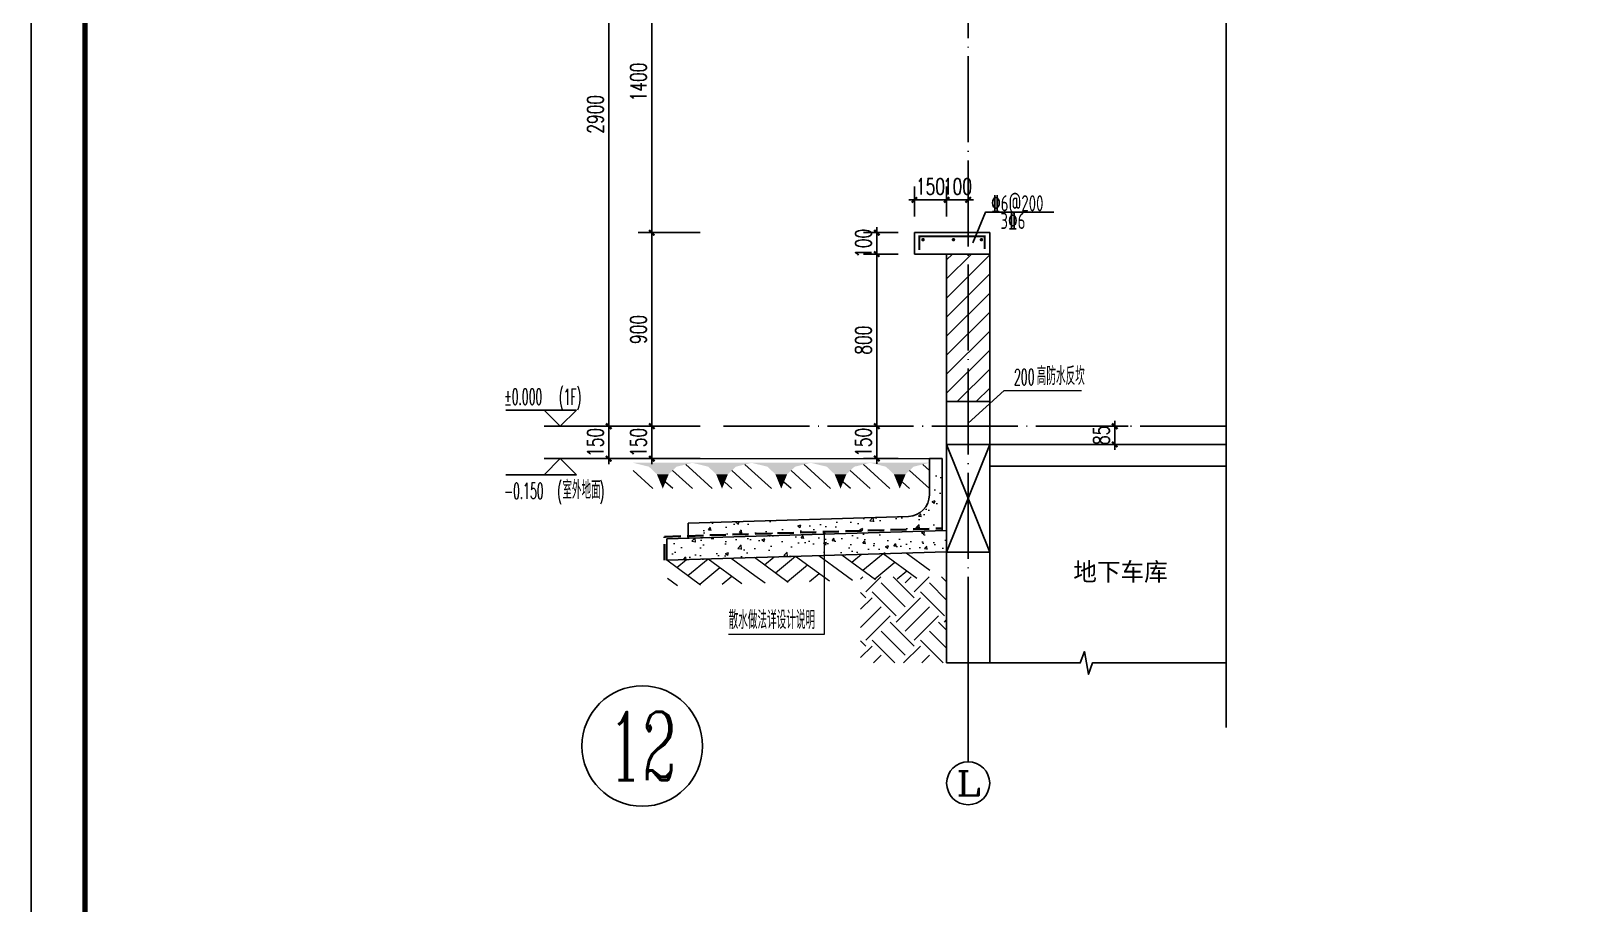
# Model space of a CAD drawing. Extents: x 393367 to 3005760, y 4998 to 826018.
# Drawn here: x 2918555 to 2925788, y 441422 to 445479 of the extents above; entities that cross this region are included whole.
import ezdxf
from ezdxf.enums import TextEntityAlignment as Align

# ---------------------------------------------------------------- set-up
doc = ezdxf.new("R2010")
doc.units = 0
doc.header["$LTSCALE"] = 1000
doc.linetypes.add('DASH', pattern=[0.35, 0.25, -0.1])
doc.linetypes.add('DOTE', pattern=[2.42, 2, -0.2, 0.02, -0.2])
doc.layers.get('0').update_dxf_attribs({"linetype": 'CONTINUOUS'})
doc.layers.get('Defpoints').update_dxf_attribs({"linetype": 'CONTINUOUS'})
for name, color, linetype in [('AXIS', 3, 'CONTINUOUS'), ('AXIS_TEXT', 7, 'CONTINUOUS'), ('COLUMN', 140, 'CONTINUOUS'), ('DIM_ELEV', 3, 'CONTINUOUS'), ('DIM_SYMB', 3, 'CONTINUOUS'), ('DOTE', 8, 'DOTE'), ('PUB_DIM', 3, 'CONTINUOUS'), ('PUB_HATCH', 8, 'CONTINUOUS'), ('PUB_TEXT', 7, 'CONTINUOUS'), ('S-大样-砼线', 7, 'CONTINUOUS'), ('S-引出线', 40, 'CONTINUOUS'), ('TEXT', 7, 'CONTINUOUS'), ('WALL', 130, 'CONTINUOUS'), ('图框', 7, 'CONTINUOUS')]:
    doc.layers.add(name, color=color, linetype=linetype)
for name, color, linetype, lineweight in [('DIM_IDEN', 3, 'CONTINUOUS', 15), ('REIN', 1, 'CONTINUOUS', 18), ('填充', 251, 'CONTINUOUS', 5), ('平面-排水沟', 86, 'CONTINUOUS', 15), ('立面-中轮廓线', 30, 'CONTINUOUS', 35), ('粉刷', 251, 'CONTINUOUS', 9)]:
    doc.layers.add(name, color=color, linetype=linetype, lineweight=lineweight)
doc.layers.add('yichutu', color=7, linetype='CONTINUOUS', true_color=0xffffff, plot=False)
doc.styles.add('_TCH_AXIS', font='COMPLEX', dxfattribs={"bigfont": 'GBCBIG'})
doc.styles.add('_TCH_DIM', font='simplex.shx', dxfattribs={"width": 0.65, "bigfont": 'gbcbig.shx'})
doc.styles.add('_TCH_DIM_T3', font='SIMPLEX', dxfattribs={"width": 0.705882, "bigfont": 'GBCBIG'})
doc.styles.add('COMPLEX', font='COMPLEX')
doc.styles.add('DIM_FONT_T3', font='SIMPLEX', dxfattribs={"width": 0.705882, "bigfont": 'GBCBIG'})
doc.styles.add('w', font='tssdeng.shx', dxfattribs={"width": 0.8, "bigfont": 'tssdchn.shx'})
doc.dimstyles.new('_TCH_ARCH&&25', dxfattribs={"dimtxt": 74.375, "dimasz": 25, "dimexe": 62.5, "dimexo": 75, "dimgap": 25, "dimtad": 1, "dimdec": 0, "dimzin": 0, "dimdsep": 46, "dimtxsty": '_TCH_DIM_T3', "dimblk": 'ARCHTICK', "dimcen": 0.09, "dimclrt": 7, "dimazin": 2, "dimtfac": 1, "dimtdec": 0, "dimtix": 1, "dimtmove": 2, "dimatfit": 3, "dimfxl": 1, "dimtolj": 1, "dimtzin": 0, "dimarcsym": 0})
pattern_1 = [(50, (28072.99, 249033.25), (143.452037, -12.550427), [15, -165]), (355, (28072.99, 249033.25), (-27.750267, 150.438427), [12, -132]), (100.4514, (28084.94, 249032.2), (115.701876, 137.88791), [12.74804, -140.22842]), (46.1842, (28072.99, 249073.25), (213.44821, -33.1038), [22.5, -247.5]), (96.6356, (28090.77, 249070.5), (186.93254, 194.82357), [19.12206, -210.3426]), (351.1842, (28072.99, 249073.25), (186.93239, 194.82372), [18, -198]), (21, (28092.99, 249063.25), (119.38141, -80.52378), [15, -165]), (326, (28092.99, 249063.25), (48.663066, 145.03001), [12, -132]), (71.4514, (28102.93, 249056.54), (168.044526, 64.5061), [12.74804, -140.22842]), (37.5, (28072.986, 249033.25), (2.431971, 66.578771), [0, -130.4, 0, -134, 0, -132.5]), (7.5, (28072.986, 249033.25), (52.613907, 78.882342), [0, -76.4, 0, -127.4, 0, -50.5]), (327.5, (28028.386, 249033.25), (106.764487, -4.510974), [0, -50, 0, -156, 0, -207]), (317.5, (28008.39, 249033.25), (116.637234, 20.020996), [0, -65, 0, -103.6, 0, -147])]

# ---------------------------------------------------------------- blocks, each defined once
blk = doc.blocks.new('GFDDDDRG')
at = {"layer": '图框'}
blk.add_lwpolyline([(923310, -107437), (923310, -159999), (893610, -159999), (893610, -107437)], close=True, dxfattribs=at)
blk.add_lwpolyline([(923310, -107437), (923310, -159999), (893610, -159999), (893610, -107437)], close=True, dxfattribs=at)
at = {"layer": '图框', "const_width": 50}
blk.add_lwpolyline([(894110, -159499), (922810, -159499), (922810, -108687), (894110, -108687)], close=True, dxfattribs=at)
blk = doc.blocks.new('$LINEPAT$素土夯实')
at = {"color": 0}
for p, q in [((0, -210), (210, 0)), ((120, -300), (420, 0)), ((420, 0), (608, -188)), ((495, -300), (795, 0)), ((615, 0), (705, -90)), ((315, -105), (502, -293)), ((210, -210), (300, -300)), ((705, -300), (795, -210))]:
    blk.add_line(p, q, dxfattribs=at)
blk = doc.blocks.new('$LinePat$自然土壤')
at = {"color": 0}
for p, q in [((0, -90), (71, -19)), ((0, -300), (211, -89)), ((420, -300), (630, -90)), ((210, -300), (286, -224))]:
    blk.add_line(p, q, dxfattribs=at)
for points in [[(0, 0), (630, 0), (168, -45), (462, -45)], [(168, -45), (462, -45), (252, -132), (378, -132)], [(252, -132), (378, -132), (315, -300)]]:
    blk.add_solid(points, dxfattribs=at)
blk = doc.blocks.new('sanshui')
at = {"layer": '粉刷'}
h = blk.add_hatch(dxfattribs=at)
h.set_pattern_fill('混凝土', color=256, scale=20)
h.set_pattern_definition(pattern_1)
edge = h.paths.add_edge_path()
edge.add_line((346317.8, 427329.6), (346257.8, 427329.6))
edge.add_line((346257.8, 427329.6), (346257.8, 427160.3))
edge.add_arc((346157.8, 427160.3), 100, 271.71836, 360, ccw=False)
edge.add_line((346160.8, 427060.3), (345137.8, 427029.6))
edge.add_line((345137.8, 427029.6), (345137.8, 426969.6))
edge.add_line((345137.8, 426969.6), (346317.8, 427005))
edge.add_line((346317.8, 427005), (346317.8, 427329.6))
h = blk.add_hatch(dxfattribs=at)
h.set_pattern_fill('混凝土', color=256, scale=20)
h.set_pattern_definition(pattern_1)
h.paths.add_polyline_path([(346337.8, 426895.6), (346337.8, 426995.6), (345037.8, 426956.6), (345037.8, 426856.6)])
at = {"layer": 'COLUMN'}
for p, q in [((346257.8, 427329.6), (346317.8, 427329.6)), ((346257.8, 427160.3), (346257.8, 427329.6)), ((346317.8, 426995), (346317.8, 427329.6)), ((346338.1, 426995.6), (345037.8, 426956.6)), ((346160.8, 427060.3), (345137.8, 427029.6)), ((345137.8, 426959.6), (345137.8, 427029.6)), ((345037.8, 426856.6), (345037.8, 426956.6)), ((346338.1, 426895.6), (345037.8, 426856.6))]:
    blk.add_line(p, q, dxfattribs=at)
blk.add_arc((346157.8, 427160.3), 100, 271.71836, 0, dxfattribs=at)
at = {"layer": '立面-中轮廓线', "linetype": 'DASH', "ltscale": 0.3}
blk.add_lwpolyline([(345027.8, 426856.6), (345027.8, 426966.3), (346317.8, 427005)], dxfattribs=at)
at = {"layer": '粉刷'}
blk.add_line((344881.5, 427329.6), (346257.8, 427329.6), dxfattribs=at)
at = {"layer": '粉刷', "yscale": 0.4, "zscale": 0.4}
for name, p, xscale, rotation in [('$LinePat$自然土壤', (345156.8, 427309.6), -0.4369306507241237, 359.9999999999903), ('$LinePat$自然土壤', (345432, 427309.6), -0.4369306507241237, 359.9999999999903), ('$LinePat$自然土壤', (345707.3, 427309.6), -0.4369306507241237, 359.9999999999903), ('$LinePat$自然土壤', (345982.6, 427309.6), -0.4369306507241237, 359.9999999999903), ('$LinePat$自然土壤', (346257.8, 427309.6), -0.4369306507241237, 359.9999999999903), ('$LINEPAT$素土夯实', (345444.5, 426868.8), -0.5117605352322558, 1.718358001643932), ('$LINEPAT$素土夯实', (345851.2, 426881), -0.5117605352322558, 1.718358001643932), ('$LINEPAT$素土夯实', (346257.8, 426893.2), -0.5117605352322558, 1.718358001643932)]:
    blk.add_blockref(name, p, dxfattribs=dict(at, xscale=xscale, rotation=rotation))
blk = doc.blocks.new('_ArchTick')
at = {"color": 0, "linetype": 'ByBlock', "const_width": 0.4}
blk.add_lwpolyline([(-0.5, -0.5), (0.5, 0.5)], dxfattribs=at)
blk = doc.blocks.new('*D1612')
at = {"layer": 'Defpoints', "color": 0, "transparency": 16777216}
for p in [(2923424, 443642.7), (2923589.9, 443642.7), (2923424, 443557.7)]:
    blk.add_point(p, dxfattribs=at)
at = {"layer": 'PUB_DIM', "color": 0, "lineweight": -2, "transparency": 16777216}
for p, q in [((2923499, 443642.7), (2923652.4, 443642.7)), ((2923589.9, 443642.7), (2923589.9, 443667.7)), ((2923589.9, 443557.7), (2923589.9, 443642.7)), ((2923499, 443557.7), (2923652.4, 443557.7)), ((2923589.9, 443557.7), (2923589.9, 443532.7))]:
    blk.add_line(p, q, dxfattribs=at)
at = {"layer": 'PUB_DIM', "color": 0, "lineweight": -2, "transparency": 16777216, "xscale": 25, "yscale": 25, "zscale": 25}
for p, rotation in [((2923589.9, 443642.7), 270), ((2923589.9, 443557.7), 90)]:
    blk.add_blockref('_ArchTick', p, dxfattribs=dict(at, rotation=rotation))
at = {"layer": 'PUB_DIM', "color": 7, "transparency": 16777216, "insert": (2923527.8, 443600.2), "char_height": 74.38, "attachment_point": 5, "rotation": 90, "style": '_TCH_DIM_T3'}
blk.add_mtext('\\A1;85', dxfattribs=at)
blk = doc.blocks.new('*D1613')
at = {"layer": 'Defpoints', "color": 0, "transparency": 16777216}
for p in [(2922808.8, 444695.1), (2922658.8, 444542.7), (2922808.8, 444542.7)]:
    blk.add_point(p, dxfattribs=at)
at = {"layer": 'PUB_DIM', "color": 0, "lineweight": -2, "transparency": 16777216}
for p, q in [((2922658.8, 444617.7), (2922658.8, 444757.6)), ((2922808.8, 444617.7), (2922808.8, 444757.6)), ((2922658.8, 444695.1), (2922633.8, 444695.1)), ((2922658.8, 444695.1), (2922808.8, 444695.1)), ((2922808.8, 444695.1), (2922833.8, 444695.1))]:
    blk.add_line(p, q, dxfattribs=at)
at = {"layer": 'PUB_DIM', "color": 0, "lineweight": -2, "transparency": 16777216, "xscale": 25, "yscale": 25, "zscale": 25}
blk.add_blockref('_ArchTick', (2922658.8, 444695.1), dxfattribs=at)
at = {"layer": 'PUB_DIM', "color": 0, "lineweight": -2, "transparency": 16777216, "xscale": 25, "yscale": 25, "zscale": 25, "rotation": 180}
blk.add_blockref('_ArchTick', (2922808.8, 444695.1), dxfattribs=at)
at = {"layer": 'PUB_DIM', "color": 7, "transparency": 16777216, "insert": (2922733.8, 444757.2), "char_height": 74.38, "attachment_point": 5, "style": '_TCH_DIM_T3'}
blk.add_mtext('\\A1;150', dxfattribs=at)
blk = doc.blocks.new('*D1614')
at = {"layer": 'Defpoints', "color": 0, "transparency": 16777216}
for p in [(2922908.8, 444695.1), (2922808.8, 444542.7), (2922908.8, 444542.7)]:
    blk.add_point(p, dxfattribs=at)
at = {"layer": 'PUB_DIM', "color": 0, "lineweight": -2, "transparency": 16777216}
for p, q in [((2922808.8, 444617.7), (2922808.8, 444757.6)), ((2922908.8, 444617.7), (2922908.8, 444757.6)), ((2922808.8, 444695.1), (2922783.8, 444695.1)), ((2922808.8, 444695.1), (2922908.8, 444695.1)), ((2922908.8, 444695.1), (2922933.8, 444695.1))]:
    blk.add_line(p, q, dxfattribs=at)
at = {"layer": 'PUB_DIM', "color": 0, "lineweight": -2, "transparency": 16777216, "xscale": 25, "yscale": 25, "zscale": 25}
blk.add_blockref('_ArchTick', (2922808.8, 444695.1), dxfattribs=at)
at = {"layer": 'PUB_DIM', "color": 0, "lineweight": -2, "transparency": 16777216, "xscale": 25, "yscale": 25, "zscale": 25, "rotation": 180}
blk.add_blockref('_ArchTick', (2922908.8, 444695.1), dxfattribs=at)
at = {"layer": 'PUB_DIM', "color": 7, "transparency": 16777216, "insert": (2922858.8, 444757.2), "char_height": 74.38, "attachment_point": 5, "style": '_TCH_DIM_T3'}
blk.add_mtext('\\A1;100', dxfattribs=at)
blk = doc.blocks.new('*D1615')
at = {"layer": 'Defpoints', "color": 0, "transparency": 16777216}
for p in [(2922484.2, 444542.7), (2922658.8, 444542.7), (2922658.8, 444442.7)]:
    blk.add_point(p, dxfattribs=at)
at = {"layer": 'PUB_DIM', "color": 0, "lineweight": -2, "transparency": 16777216}
for p, q in [((2922583.8, 444542.7), (2922421.7, 444542.7)), ((2922484.2, 444542.7), (2922484.2, 444567.7)), ((2922484.2, 444442.7), (2922484.2, 444542.7)), ((2922583.8, 444442.7), (2922421.7, 444442.7)), ((2922484.2, 444442.7), (2922484.2, 444417.7))]:
    blk.add_line(p, q, dxfattribs=at)
at = {"layer": 'PUB_DIM', "color": 0, "lineweight": -2, "transparency": 16777216, "xscale": 25, "yscale": 25, "zscale": 25}
for p, rotation in [((2922484.2, 444542.7), 270), ((2922484.2, 444442.7), 90)]:
    blk.add_blockref('_ArchTick', p, dxfattribs=dict(at, rotation=rotation))
at = {"layer": 'PUB_DIM', "color": 7, "transparency": 16777216, "insert": (2922422, 444492.7), "char_height": 74.38, "attachment_point": 5, "rotation": 90, "style": '_TCH_DIM_T3'}
blk.add_mtext('\\A1;100', dxfattribs=at)
blk = doc.blocks.new('*D1616')
at = {"layer": 'Defpoints', "color": 0, "transparency": 16777216}
for p in [(2922484.2, 444442.7), (2922658.8, 444442.7), (2922658.8, 443642.7)]:
    blk.add_point(p, dxfattribs=at)
at = {"layer": 'PUB_DIM', "color": 0, "lineweight": -2, "transparency": 16777216}
for p, q in [((2922583.8, 444442.7), (2922421.7, 444442.7)), ((2922484.2, 443642.7), (2922484.2, 444442.7)), ((2922583.8, 443642.7), (2922421.7, 443642.7))]:
    blk.add_line(p, q, dxfattribs=at)
at = {"layer": 'PUB_DIM', "color": 0, "lineweight": -2, "transparency": 16777216, "xscale": 25, "yscale": 25, "zscale": 25}
for p, rotation in [((2922484.2, 444442.7), 90), ((2922484.2, 443642.7), 270)]:
    blk.add_blockref('_ArchTick', p, dxfattribs=dict(at, rotation=rotation))
at = {"layer": 'PUB_DIM', "color": 7, "transparency": 16777216, "insert": (2922422, 444042.7), "char_height": 74.38, "attachment_point": 5, "rotation": 90, "style": '_TCH_DIM_T3'}
blk.add_mtext('\\A1;800', dxfattribs=at)
blk = doc.blocks.new('*D1617')
at = {"layer": 'Defpoints', "color": 0, "transparency": 16777216}
for p in [(2922484.2, 443642.7), (2922658.8, 443642.7), (2922658.8, 443492.7)]:
    blk.add_point(p, dxfattribs=at)
at = {"layer": 'PUB_DIM', "color": 0, "lineweight": -2, "transparency": 16777216}
for p, q in [((2922583.8, 443642.7), (2922421.7, 443642.7)), ((2922484.2, 443642.7), (2922484.2, 443667.7)), ((2922484.2, 443492.7), (2922484.2, 443642.7)), ((2922583.8, 443492.7), (2922421.7, 443492.7)), ((2922484.2, 443492.7), (2922484.2, 443467.7))]:
    blk.add_line(p, q, dxfattribs=at)
at = {"layer": 'PUB_DIM', "color": 0, "lineweight": -2, "transparency": 16777216, "xscale": 25, "yscale": 25, "zscale": 25}
for p, rotation in [((2922484.2, 443642.7), 270), ((2922484.2, 443492.7), 90)]:
    blk.add_blockref('_ArchTick', p, dxfattribs=dict(at, rotation=rotation))
at = {"layer": 'PUB_DIM', "color": 7, "transparency": 16777216, "insert": (2922422, 443567.7), "char_height": 74.38, "attachment_point": 5, "rotation": 90, "style": '_TCH_DIM_T3'}
blk.add_mtext('\\A1;150', dxfattribs=at)
blk = doc.blocks.new('*D1630')
at = {"layer": 'Defpoints', "color": 0, "transparency": 16777216}
for p in [(2921438.6, 443642.7), (2921738.6, 443642.7), (2921738.6, 443492.2)]:
    blk.add_point(p, dxfattribs=at)
at = {"layer": 'PUB_DIM', "color": 0, "lineweight": -2, "transparency": 16777216}
for p, q in [((2921663.6, 443642.7), (2921376.1, 443642.7)), ((2921438.6, 443642.7), (2921438.6, 443667.7)), ((2921438.6, 443492.2), (2921438.6, 443642.7)), ((2921663.6, 443492.2), (2921376.1, 443492.2)), ((2921438.6, 443492.2), (2921438.6, 443467.2))]:
    blk.add_line(p, q, dxfattribs=at)
at = {"layer": 'PUB_DIM', "color": 0, "lineweight": -2, "transparency": 16777216, "xscale": 25, "yscale": 25, "zscale": 25}
for p, rotation in [((2921438.6, 443642.7), 270), ((2921438.6, 443492.2), 90)]:
    blk.add_blockref('_ArchTick', p, dxfattribs=dict(at, rotation=rotation))
at = {"layer": 'PUB_DIM', "color": 7, "transparency": 16777216, "insert": (2921376.4, 443567.5), "char_height": 74.38, "attachment_point": 5, "rotation": 90, "style": '_TCH_DIM_T3'}
blk.add_mtext('\\A1;150', dxfattribs=at)
blk = doc.blocks.new('*D1631')
at = {"layer": 'Defpoints', "color": 0, "transparency": 16777216}
for p in [(2921438.6, 444542.7), (2921738.6, 444542.7), (2921738.6, 443642.7)]:
    blk.add_point(p, dxfattribs=at)
at = {"layer": 'PUB_DIM', "color": 0, "lineweight": -2, "transparency": 16777216}
for p, q in [((2921663.6, 444542.7), (2921376.1, 444542.7)), ((2921438.6, 443642.7), (2921438.6, 444542.7)), ((2921663.6, 443642.7), (2921376.1, 443642.7))]:
    blk.add_line(p, q, dxfattribs=at)
at = {"layer": 'PUB_DIM', "color": 0, "lineweight": -2, "transparency": 16777216, "xscale": 25, "yscale": 25, "zscale": 25}
for p, rotation in [((2921438.6, 444542.7), 90), ((2921438.6, 443642.7), 270)]:
    blk.add_blockref('_ArchTick', p, dxfattribs=dict(at, rotation=rotation))
at = {"layer": 'PUB_DIM', "color": 7, "transparency": 16777216, "insert": (2921376.4, 444092.7), "char_height": 74.38, "attachment_point": 5, "rotation": 90, "style": '_TCH_DIM_T3'}
blk.add_mtext('\\A1;900', dxfattribs=at)
blk = doc.blocks.new('*D1632')
at = {"layer": 'Defpoints', "color": 0, "transparency": 16777216}
for p in [(2921438.6, 445942.7), (2921738.6, 445942.7), (2921738.6, 444542.7)]:
    blk.add_point(p, dxfattribs=at)
at = {"layer": 'PUB_DIM', "color": 0, "lineweight": -2, "transparency": 16777216}
for p, q in [((2921663.6, 445942.7), (2921376.1, 445942.7)), ((2921438.6, 444542.7), (2921438.6, 445942.7)), ((2921663.6, 444542.7), (2921376.1, 444542.7))]:
    blk.add_line(p, q, dxfattribs=at)
at = {"layer": 'PUB_DIM', "color": 0, "lineweight": -2, "transparency": 16777216, "xscale": 25, "yscale": 25, "zscale": 25}
for p, rotation in [((2921438.6, 445942.7), 90), ((2921438.6, 444542.7), 270)]:
    blk.add_blockref('_ArchTick', p, dxfattribs=dict(at, rotation=rotation))
at = {"layer": 'PUB_DIM', "color": 7, "transparency": 16777216, "insert": (2921376.4, 445242.7), "char_height": 74.38, "attachment_point": 5, "rotation": 90, "style": '_TCH_DIM_T3'}
blk.add_mtext('\\A1;1400', dxfattribs=at)
blk = doc.blocks.new('*D1649')
at = {"layer": 'Defpoints', "color": 0, "transparency": 16777216}
for p in [(2921238.6, 443642.7), (2921738.6, 443642.7), (2921738.6, 443492.2)]:
    blk.add_point(p, dxfattribs=at)
at = {"layer": 'PUB_DIM', "color": 0, "lineweight": -2, "transparency": 16777216}
for p, q in [((2921663.6, 443642.7), (2921176.1, 443642.7)), ((2921238.6, 443642.7), (2921238.6, 443667.7)), ((2921238.6, 443492.2), (2921238.6, 443642.7)), ((2921663.6, 443492.2), (2921176.1, 443492.2)), ((2921238.6, 443492.2), (2921238.6, 443467.2))]:
    blk.add_line(p, q, dxfattribs=at)
at = {"layer": 'PUB_DIM', "color": 0, "lineweight": -2, "transparency": 16777216, "xscale": 25, "yscale": 25, "zscale": 25}
for p, rotation in [((2921238.6, 443642.7), 270), ((2921238.6, 443492.2), 90)]:
    blk.add_blockref('_ArchTick', p, dxfattribs=dict(at, rotation=rotation))
at = {"layer": 'PUB_DIM', "color": 7, "transparency": 16777216, "insert": (2921176.4, 443567.5), "char_height": 74.38, "attachment_point": 5, "rotation": 90, "style": '_TCH_DIM_T3'}
blk.add_mtext('\\A1;150', dxfattribs=at)
blk = doc.blocks.new('*D1650')
at = {"layer": 'Defpoints', "color": 0, "transparency": 16777216}
for p in [(2921238.6, 446542.7), (2921738.6, 446542.7), (2921738.6, 443642.7)]:
    blk.add_point(p, dxfattribs=at)
at = {"layer": 'PUB_DIM', "color": 0, "lineweight": -2, "transparency": 16777216}
for p, q in [((2921663.6, 446542.7), (2921176.1, 446542.7)), ((2921238.6, 443642.7), (2921238.6, 446542.7)), ((2921663.6, 443642.7), (2921176.1, 443642.7))]:
    blk.add_line(p, q, dxfattribs=at)
at = {"layer": 'PUB_DIM', "color": 0, "lineweight": -2, "transparency": 16777216, "xscale": 25, "yscale": 25, "zscale": 25}
for p, rotation in [((2921238.6, 446542.7), 90), ((2921238.6, 443642.7), 270)]:
    blk.add_blockref('_ArchTick', p, dxfattribs=dict(at, rotation=rotation))
at = {"layer": 'PUB_DIM', "color": 7, "transparency": 16777216, "insert": (2921176.4, 445092.7), "char_height": 74.38, "attachment_point": 5, "rotation": 90, "style": '_TCH_DIM_T3'}
blk.add_mtext('\\A1;2900', dxfattribs=at)
blk = doc.blocks.new('_axiso')
blk.add_circle((0, 0), 0.5)
at = {"layer": 'AXIS_TEXT', "style": 'COMPLEX', "width": 1.041667}
blk.add_attdef('A', text='', height=0.56, dxfattribs=at).set_placement((-0.25, -0.28), (0.25, -0.28), align=Align.FIT)
blk = doc.blocks.new('yct-525-297-26250-14850-50-3002')
at = {"layer": 'yichutu', "color": 7, "true_color": 0xffffff}
blk.add_lwpolyline([(0, 0), (0, 14850), (26250, 14850), (26250, 0)], close=True, dxfattribs=at)

msp = doc.modelspace()

# ---------------------------------------------------------------- hatches: boundary and pattern name
at = {"layer": 'PUB_HATCH'}
h = msp.add_hatch(dxfattribs=at)
h.set_pattern_fill('普通砖', color=256, scale=25, style=0)
h.set_pattern_definition([(45, (2411524.25, 612130.613), (-44.1941915, 44.1941915), [])])
h.paths.add_polyline_path([(2923008.80195, 443757.70674), (2923008.80194, 444442.70369), (2922808.80194, 444442.70369), (2922808.80195, 443757.70674)])
at = {"layer": '填充'}
h = msp.add_hatch(dxfattribs=at)
h.set_pattern_fill('EARTH', color=250, scale=50, angle=45, style=0)
h.set_pattern_definition([(45, (1807310.53, -12650.67), (0, 224.506403), [158.75, -158.75]), (45, (1807268.43, -12608.57), (0, 224.506403), [158.75, -158.75]), (45, (1807226.34, -12566.48), (0, 224.506403), [158.75, -158.75]), (135, (1807226.34, -12538.42), (-224.506403, 0), [158.75, -158.75]), (135, (1807268.43, -12496.32), (-224.506403, 0), [158.75, -158.75]), (135, (1807310.53, -12454.23), (-224.506403, 0), [158.75, -158.75])])
h.paths.add_polyline_path([(2922808.80194, 442942.70126), (2922408.80194, 442942.70126), (2922408.80194, 442542.70126), (2922808.80194, 442542.70126)])

# ---------------------------------------------------------------- linework, layer by layer
at = {"layer": 'AXIS'}
msp.add_line((2922908.77147, 442542.70126), (2922908.77147, 442083.30946), dxfattribs=at)
at = {"layer": 'AXIS', "color": 6}
msp.add_circle((2921394.19052, 442156.12514), 280, dxfattribs=at)
at = {"layer": 'DIM_ELEV'}
for p, q in [((2921088.60778, 443717.70355), (2920760.60778, 443717.70355)), ((2921013.60778, 443642.70355), (2920938.60778, 443717.70355)), ((2921013.60778, 443642.70355), (2921088.60778, 443717.70355)), ((2921438.60778, 443642.70355), (2920938.60778, 443642.70355)), ((2921013.60778, 443492.2331), (2920938.60778, 443417.2331)), ((2921438.60778, 443492.2331), (2920938.60778, 443492.2331)), ((2921013.60778, 443492.2331), (2921088.60778, 443417.2331)), ((2921088.60778, 443417.2331), (2920760.60778, 443417.2331))]:
    msp.add_line(p, q, dxfattribs=at)
at = {"layer": 'DIM_IDEN'}
for p, q in [((2922908.80221, 443657.70684), (2923075.61312, 443809.22434)), ((2923075.61312, 443809.22434), (2923435.78963, 443809.22434))]:
    msp.add_line(p, q, dxfattribs=at)
at = {"layer": 'DIM_SYMB'}
for points in [[(2924107.32686, 461562.70356), (2924107.32686, 451930.82741), (2924159.82686, 451911.71897), (2924054.82686, 451893.20464), (2924107.32686, 451874.57741), (2924107.32686, 442242.70126)], [(2922808.80194, 442542.70126), (2923429.9394, 442542.70126), (2923449.04784, 442595.20126), (2923467.56217, 442490.20126), (2923486.1894, 442542.70126), (2924107.32686, 442542.70126)]]:
    msp.add_lwpolyline(points, dxfattribs=at)
at = {"layer": 'DOTE', "linetype": 'DOTE', "ltscale": 0.2}
for p, q in [((2922908.80194, 442542.70126), (2922908.80194, 462142.70355)), ((2924107.32686, 443642.70355), (2921738.60778, 443642.70355))]:
    msp.add_line(p, q, dxfattribs=at)
at = {"layer": 'REIN', "const_width": 9}
msp.add_lwpolyline([(2922681.42002, 444461.23355), (2922681.42002, 444525.04363), (2922985.36687, 444525.04363), (2922985.36687, 444467.07875)], dxfattribs=at)
at = {"layer": 'REIN', "const_width": 8}
for points in [[(2922694.90734, 444509.98183, 1), (2922702.90734, 444509.98183, 1)], [(2922836.46428, 444509.98183, 1), (2922844.46428, 444509.98183, 1)], [(2922966.40606, 444509.98183, 1), (2922974.40606, 444509.98183, 1)]]:
    msp.add_lwpolyline(points, format="xyb", close=True, dxfattribs=at)
at = {"layer": 'S-大样-砼线'}
for p, q in [((2922808.80194, 443557.71104), (2923008.80194, 443057.71092)), ((2923008.80489, 443557.71104), (2922808.80489, 443057.71092))]:
    msp.add_line(p, q, dxfattribs=at)
msp.add_lwpolyline([(2923008.80195, 443557.71104), (2922808.80194, 443557.71104), (2922808.80194, 443057.71092), (2923008.80195, 443057.71092)], close=True, dxfattribs=at)
at = {"layer": 'S-引出线'}
msp.add_lwpolyline([(2922930.92229, 444495.70253), (2922988.97654, 444637.25043), (2923307.40013, 444637.25043)], dxfattribs=at)
at = {"layer": 'WALL'}
for p, q in [((2923008.80194, 444542.70369), (2922658.80194, 444542.70369)), ((2922658.80194, 444542.70369), (2922658.80194, 444442.70369)), ((2923008.80194, 444442.70369), (2923008.80194, 444542.70369)), ((2922658.80194, 444442.70369), (2923008.80194, 444442.70369)), ((2922808.80195, 443757.70674), (2922808.80194, 444442.70369)), ((2923008.80195, 443757.70674), (2923008.80194, 444442.70369)), ((2922808.80195, 443757.70674), (2923008.80195, 443757.70674)), ((2922808.77147, 442542.70427), (2922808.80194, 443557.70369)), ((2924107.32686, 443557.70369), (2922808.80194, 443557.70369)), ((2924107.32686, 443457.70369), (2924107.32686, 443557.70369)), ((2923008.77147, 442542.69826), (2923008.79894, 443457.70369)), ((2924107.32686, 443457.70369), (2923008.79894, 443457.70369)), ((2922808.77147, 442542.70427), (2923008.77147, 442542.69826))]:
    msp.add_line(p, q, dxfattribs=at)
msp.add_lwpolyline([(2922808.80195, 443757.70674), (2923008.80195, 443757.70674), (2923008.80195, 443557.70674), (2922808.80195, 443557.70674)], close=True, dxfattribs=at)
at = {"layer": '平面-排水沟'}
for p, q in [((2922239.78562, 443143.11057), (2922239.78562, 442675.26952)), ((2922239.78562, 442675.26952), (2921795.65387, 442675.26952))]:
    msp.add_line(p, q, dxfattribs=at)
at = {"layer": '平面-排水沟', "const_width": 6.66667}
msp.add_lwpolyline([(2922239.78562, 443146.4439, 1), (2922239.78562, 443139.77723, 1)], format="xyb", close=True, dxfattribs=at)

# ---------------------------------------------------------------- block references
at = {"xscale": 0.5, "yscale": 0.5, "zscale": 0.5}
msp.add_blockref('GFDDDDRG', (2471749.86148, 518369.20917), dxfattribs=at)
msp.add_blockref('sanshui', (2576470.67679, 16163.07213))
at = {"layer": 'AXIS'}
ref = msp.add_blockref('_axiso', (2922908.77147, 441983.30946), dxfattribs=dict(at, xscale=200, yscale=200, zscale=200))
ref.add_attrib('A', 'L', dxfattribs={"layer": 'AXIS_TEXT', "height": 113.13708, "style": '_TCH_AXIS', "width": 1.4}).set_placement((2922852.20292, 441926.74091), (2922965.34001, 441926.74091), align=Align.FIT)
at = {"layer": 'yichutu', "rotation": 270}
msp.add_blockref('yct-525-297-26250-14850-50-3002', (2918554.75106, 464650.72831), dxfattribs=at)

# ---------------------------------------------------------------- texts
at = {"layer": 'AXIS_TEXT', "color": 6, "style": '_TCH_AXIS', "width": 0.724138}
msp.add_text('12', height=316.783838, dxfattribs=at).set_placement((2921235.7986, 441997.73322), (2921552.58244, 441997.73322), align=Align.FIT)
at = {"layer": 'PUB_TEXT'}
for s, height, style, width, p in [('高防水反坎', 84.397163, 'DIM_FONT_T3', 0.705882, (2923227.49802, 443834.24934)), ('200', 74.375, 'DIM_FONT_T3', 0.49827, (2923121.61567, 443834.24934)), ('%%P0.000', 74.375, '_TCH_DIM', 0.494118, (2920753.10778, 443742.72855)), ('(1F)', 74.375, '_TCH_DIM', 0.494118, (2921006.98278, 443742.72855)), ('-0.150', 74.375, '_TCH_DIM', 0.494118, (2920753.10778, 443304.7081)), ('(', 74.375, '_TCH_DIM', 0.494118, (2920998.93278, 443304.7081)), ('室外地面', 84.397163, '_TCH_DIM', 0.7, (2921023.43278, 443304.7081)), (')', 74.375, '_TCH_DIM', 0.494118, (2921195.45406, 443304.7081)), ('散水做法详设计说明', 84.397163, 'DIM_FONT_T3', 0.705882, (2921795.65387, 442700.29452))]:
    msp.add_text(s, height=height, dxfattribs=dict(at, style=style, width=width)).set_placement(p)
msp.add_text('地下车库', height=84.397163, dxfattribs=at).set_placement((2923397.23008, 442924.11946))
at = {"layer": 'TEXT', "style": 'w', "width": 0.7}
for s, p in [('%%1326@200', (2923015.12694, 444641.66691)), ('3%%1326', (2923058.54834, 444559.63067))]:
    msp.add_text(s, height=75, rotation=0.000000187, dxfattribs=at).set_placement(p)

# ---------------------------------------------------------------- dimensions: what is measured, and where the dimension line sits
at = {"layer": 'PUB_DIM'}
for p1, p2, distance, picture, middle in [((2921738.60778, 443642.70355), (2921738.60778, 446542.70355), 500, '*D1650', (2921176.42028, 445092.70355)), ((2921738.60778, 444542.70369), (2921738.60778, 445942.70355), 300, '*D1632', (2921376.42028, 445242.70362)), ((2922658.80194, 444542.72956), (2922808.80194, 444542.72956), 152.32348, '*D1613', (2922733.80194, 444757.24053)), ((2922808.80194, 444542.72956), (2922908.80193, 444542.72956), 152.32348, '*D1614', (2922858.80194, 444757.24053)), ((2922658.80194, 444442.70369), (2922658.80194, 444542.70369), 174.61077, '*D1615', (2922422.00367, 444492.70369)), ((2921738.60778, 443642.70355), (2921738.60778, 444542.70369), 300, '*D1631', (2921376.42028, 444092.70362)), ((2922658.80194, 443642.70355), (2922658.80194, 444442.70369), 174.61077, '*D1616', (2922422.00367, 444042.70362)), ((2921738.60778, 443492.2331), (2921738.60778, 443642.70355), 500, '*D1649', (2921176.42028, 443567.46833)), ((2921738.60778, 443492.2331), (2921738.60778, 443642.70355), 300, '*D1630', (2921376.42028, 443567.46833)), ((2922658.80194, 443492.70355), (2922658.80194, 443642.70355), 174.61077, '*D1617', (2922422.00367, 443567.70355)), ((2923423.98431, 443557.70369), (2923423.98431, 443642.70355), -165.95989, '*D1612', (2923527.7567, 443600.20362))]:
    dim = msp.add_aligned_dim(p1=p1, p2=p2, distance=distance, dimstyle='_TCH_ARCH&&25', dxfattribs=at)
    dim.commit()
    dim.dimension.update_dxf_attribs({"geometry": picture, "text_midpoint": middle})

doc.saveas('drawing.dxf')
